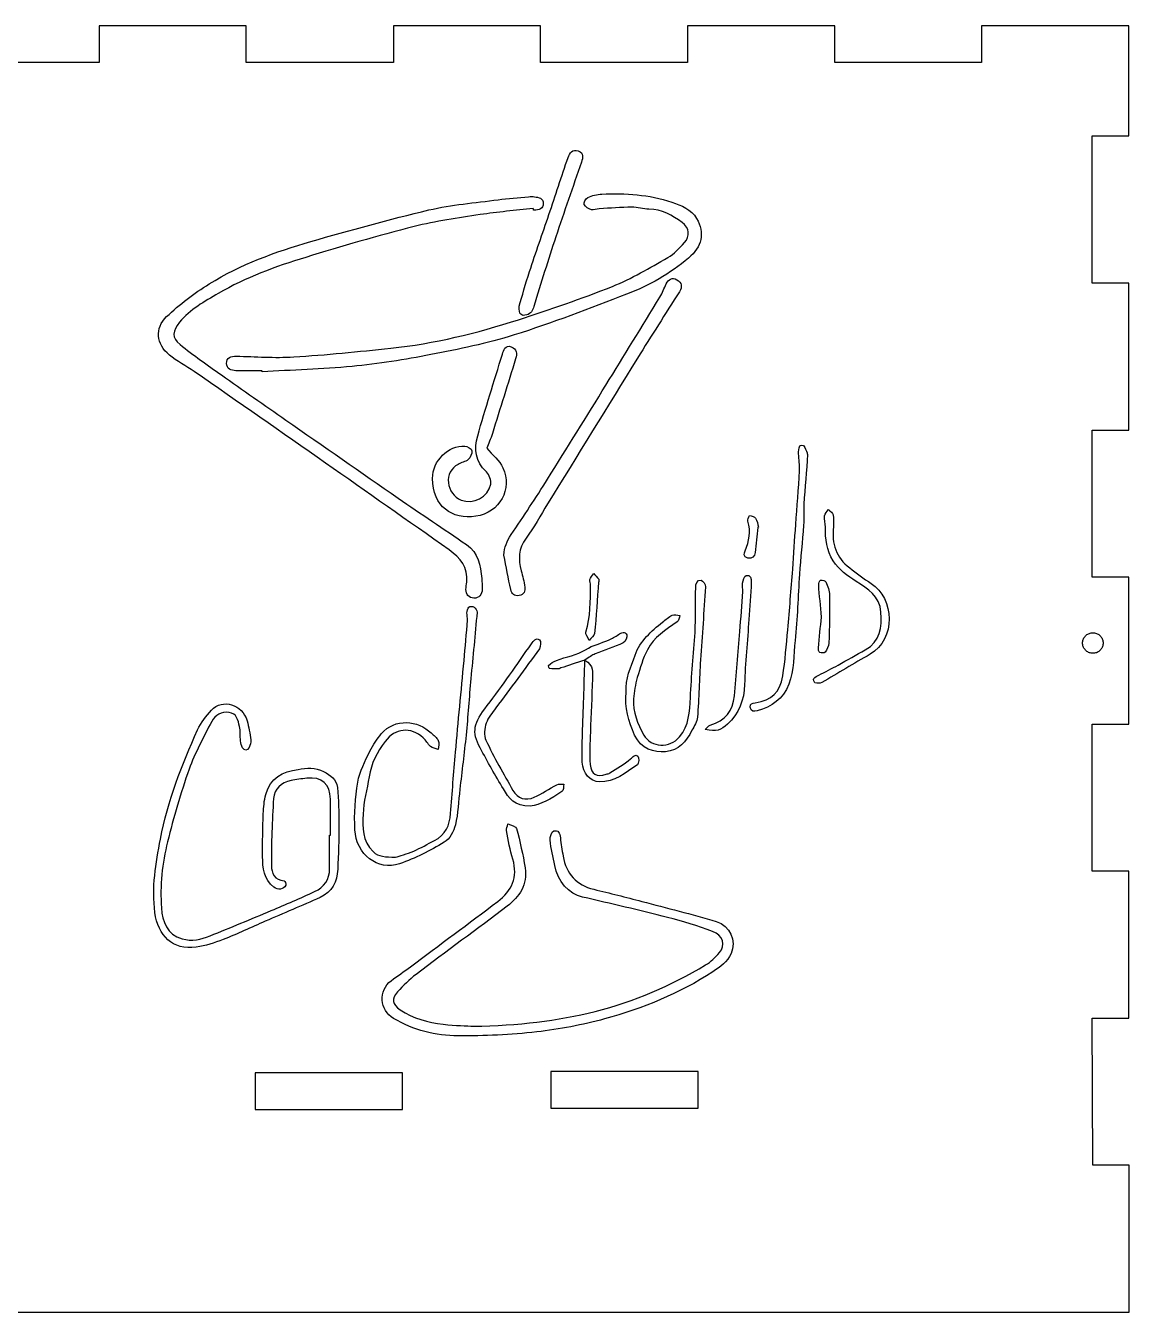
# Model space of a CAD drawing. Extents: x 296 to 898, y 544 to 846.
# Drawn here: x 446.2 to 596.3, y 671.4 to 846.4 of the extents above; entities that cross this region are included whole.
import ezdxf

# ---------------------------------------------------------------- set-up
doc = ezdxf.new("R2010")
doc.units = 0
doc.layers.get('0').update_dxf_attribs({"linetype": 'CONTINUOUS'})

msp = doc.modelspace()

# ---------------------------------------------------------------- linework, layer by layer
at = {"color": 7}
for p, q in [((476.205556, 846.372713), (456.203479, 846.372713)), ((456.203479, 846.372713), (456.203479, 841.363357)), ((476.205556, 841.363357), (476.205556, 846.372713)), ((516.209736, 846.372713), (496.207659, 846.372713)), ((496.207659, 846.372713), (496.207659, 841.363357)), ((516.209736, 841.363357), (516.209736, 846.372713)), ((556.213889, 846.372713), (536.211812, 846.372713)), ((536.211812, 846.372713), (536.211812, 841.363357)), ((556.213889, 841.363357), (556.213889, 846.372713)), ((596.182773, 846.372713), (576.180697, 846.372713)), ((576.180697, 846.372713), (576.180697, 841.363357)), ((596.182773, 831.379966), (596.182773, 846.372713)), ((456.203479, 841.363357), (436.201402, 841.363357)), ((496.207659, 841.363357), (476.205556, 841.363357)), ((536.211812, 841.363357), (516.209736, 841.363357)), ((576.180697, 841.363357), (556.213889, 841.363357)), ((591.208712, 811.37789), (591.208712, 831.379966)), ((591.208712, 831.379966), (596.182773, 831.379966)), ((596.182773, 811.37789), (591.208712, 811.37789)), ((596.182773, 791.375813), (596.182773, 811.37789)), ((591.208712, 771.373736), (591.208712, 791.375813)), ((591.208712, 791.375813), (596.182773, 791.375813)), ((596.182773, 771.373736), (591.208712, 771.373736)), ((596.182773, 751.371633), (596.182773, 771.373736)), ((591.208712, 731.369556), (591.208712, 751.371633)), ((591.208712, 751.371633), (596.182773, 751.371633)), ((596.182773, 731.369556), (591.208712, 731.369556)), ((596.182773, 711.367506), (596.182773, 731.369556)), ((591.279647, 691.400328), (591.208712, 711.367506)), ((591.208712, 711.367506), (596.182773, 711.367506)), ((497.437063, 703.958895), (477.434987, 703.958895)), ((477.434987, 703.958895), (477.434987, 698.949565)), ((497.437063, 698.949565), (497.437063, 703.958895)), ((537.625605, 704.150268), (517.623528, 704.150268)), ((517.623528, 704.150268), (517.623528, 699.140938)), ((537.625605, 699.140938), (537.625605, 704.150268)), ((477.434987, 698.949565), (497.437063, 698.949565)), ((517.623528, 699.140938), (537.625605, 699.140938)), ((596.253708, 691.400328), (591.279647, 691.400328)), ((596.253708, 671.398251), (596.253708, 691.400328)), ((301.231623, 671.384281), (591.208739, 671.398304)), ((591.208739, 671.398304), (596.253708, 671.398251))]:
    msp.add_line(p, q, dxfattribs=at)
at = {"color": 0}
for points in [[(519.959681, 828.444942), (520.162678, 829.025617), (520.54697, 829.656237), (521.346749, 829.34837)], [(517.357636, 820.692462), (518.229911, 823.275023), (519.060242, 825.872012), (519.959681, 828.444942)], [(521.76634, 827.813555), (520.606994, 824.433893), (519.414427, 821.065258), (518.292252, 817.673321)], [(521.346749, 829.34837), (522.103073, 829.057225), (521.973923, 828.418683), (521.76634, 827.813555)], [(501.042698, 821.313718), (504.111727, 822.034151), (507.293387, 822.282861), (510.429465, 822.705921)], [(510.429465, 822.705921), (511.805022, 822.891485), (513.193045, 822.985964), (514.576276, 823.112255)], [(514.576276, 823.112255), (514.846621, 823.136937), (515.129237, 823.160375), (515.391775, 823.109682)], [(515.391775, 823.109682), (515.941266, 823.003579), (516.609602, 822.98647), (516.580983, 822.164396)], [(522.141137, 822.05661), (522.04211, 822.273815), (522.355905, 822.899324), (522.627949, 823.020428)], [(522.627949, 823.020428), (523.21918, 823.283628), (523.897671, 823.436128), (524.548255, 823.466251)], [(524.548255, 823.466251), (527.768001, 823.615329), (530.955658, 823.417583), (534.045576, 822.385118)], [(484.993367, 817.02216), (490.314312, 818.555725), (495.65369, 820.048688), (501.042698, 821.313718)], [(515.229159, 821.509765), (512.814322, 821.239733), (510.388076, 821.044904), (507.987538, 820.680631)], [(515.255384, 821.276609), (515.246644, 821.354328), (515.237898, 821.432046), (515.229159, 821.509765)], [(516.580983, 822.164396), (516.5593, 821.541822), (516.085043, 821.241332), (515.255384, 821.276609)], [(523.141797, 821.337647), (522.756233, 821.451748), (522.292332, 821.724999), (522.141137, 822.05661)], [(524.204953, 821.475745), (523.845481, 821.454334), (523.454526, 821.245102), (523.141797, 821.337647)], [(528.623674, 821.685628), (527.150345, 821.678137), (525.677155, 821.563434), (524.204953, 821.475745)], [(530.953498, 821.406731), (530.178467, 821.395461), (529.399849, 821.689574), (528.623674, 821.685628)], [(535.46053, 819.610575), (534.127673, 820.556805), (532.722559, 821.432455), (530.953498, 821.406731)], [(534.045576, 822.385118), (535.377406, 821.940098), (536.679534, 821.420019), (537.429794, 820.144196)], [(499.03034, 819.057414), (494.080629, 817.797546), (489.170981, 816.365551), (484.28634, 814.8693)], [(507.987538, 820.680631), (504.987457, 820.225375), (501.96436, 819.80422), (499.03034, 819.057414)], [(514.70988, 812.927509), (515.562771, 815.525566), (516.482545, 818.101584), (517.357636, 820.692462)], [(535.785636, 816.870338), (536.567558, 817.715688), (536.480652, 818.886362), (535.46053, 819.610575)], [(537.429794, 820.144196), (538.583048, 818.183123), (538.161853, 816.291577), (536.331667, 814.763242)], [(518.292252, 817.673321), (517.252156, 814.529502), (516.272491, 811.365363), (515.30055, 808.199632)], [(471.169454, 811.253438), (475.455238, 813.90252), (480.173148, 815.632912), (484.993367, 817.02216)], [(533.5111, 814.831278), (534.377767, 815.32397), (535.094806, 816.123477), (535.785636, 816.870338)], [(484.28634, 814.8693), (480.177762, 813.610773), (476.133247, 812.131176), (472.400871, 809.95748)], [(525.978772, 810.917326), (528.593795, 811.966402), (531.050987, 813.432731), (533.5111, 814.831278)], [(536.331667, 814.763242), (533.802229, 812.650985), (530.973882, 811.019018), (527.917091, 809.848437)], [(513.303716, 808.223728), (513.707654, 809.584365), (514.16577, 811.270053), (514.70988, 812.927509)], [(533.305133, 811.255344), (533.615863, 811.876174), (534.09233, 812.227544), (534.764503, 811.827703)], [(465.36919, 806.804529), (467.123325, 808.479388), (469.103717, 809.976587), (471.169454, 811.253438)], [(513.204589, 806.391755), (517.500829, 807.786499), (521.789262, 809.236603), (525.978772, 810.917326)], [(535.098715, 810.199019), (533.192074, 807.189743), (531.272946, 804.188081), (529.397234, 801.159573)], [(532.443274, 809.466604), (532.785749, 810.029154), (533.008818, 810.663324), (533.305133, 811.255344)], [(534.764503, 811.827703), (535.419556, 811.438047), (535.519999, 810.863939), (535.098715, 810.199019)], [(472.400871, 809.95748), (470.511871, 808.85735), (468.567994, 807.813313), (467.145317, 806.04413)], [(527.917091, 809.848437), (522.856204, 807.910399), (517.79489, 805.944922), (512.633065, 804.308655)], [(525.102565, 797.497602), (527.55973, 801.480959), (530.009504, 805.468938), (532.443274, 809.466604)], [(465.745556, 801.584592), (463.969171, 803.061471), (463.716486, 805.226513), (465.36919, 806.804529)], [(514.328431, 807.041722), (513.571518, 806.840697), (513.254686, 807.090591), (513.303716, 808.223728)], [(515.30055, 808.199632), (515.129504, 807.64252), (514.934659, 807.202731), (514.328431, 807.041722)], [(467.145317, 806.04413), (466.175777, 804.838453), (466.032827, 803.967324), (467.209978, 803.006278)], [(495.839678, 802.512378), (501.775718, 803.126072), (507.544981, 804.554407), (513.204589, 806.391755)], [(512.633065, 804.308655), (508.943398, 803.139054), (505.110383, 802.378854), (501.301793, 801.639697)], [(469.127669, 799.339417), (468.016196, 800.112107), (466.779937, 800.724613), (465.745556, 801.584592)], [(467.209978, 803.006278), (469.008566, 801.537882), (470.931673, 800.219249), (472.828652, 798.874763)], [(482.654892, 801.326418), (487.057635, 801.596638), (491.450275, 802.058582), (495.839678, 802.512378)], [(501.301793, 801.639697), (497.756425, 800.951619), (494.173131, 800.386075), (490.580321, 800.034508)], [(507.670128, 790.590423), (508.72466, 794.315218), (509.883662, 798.010869), (511.039325, 801.70611)], [(511.039325, 801.70611), (511.202353, 802.227396), (511.370928, 803.03069), (512.230904, 802.701373)], [(512.230904, 802.701373), (512.979155, 802.414847), (513.049163, 801.77307), (512.822057, 801.048161)], [(473.524668, 800.443421), (473.514018, 801.266682), (474.132165, 801.439402), (474.851281, 801.424155)], [(474.794762, 799.447439), (474.134303, 799.457309), (473.534244, 799.703475), (473.524668, 800.443421)], [(474.851281, 801.424155), (477.453021, 801.368983), (480.065312, 801.167486), (482.654892, 801.326418)], [(490.580321, 800.034508), (486.518222, 799.637017), (482.4269, 799.538162), (478.348288, 799.309443)], [(512.822057, 801.048161), (511.761772, 797.66373), (510.72794, 794.270993), (509.662552, 790.888184)], [(529.397234, 801.159573), (525.309715, 794.559895), (521.246278, 787.945302), (517.172053, 781.337389)], [(486.968664, 786.895673), (481.028688, 791.05363), (475.081035, 795.200659), (469.127669, 799.339417)], [(472.828652, 798.874763), (475.739415, 796.811761), (478.670534, 794.777431), (481.597247, 792.737007)], [(478.340675, 799.442461), (477.15868, 799.442461), (475.976494, 799.429776), (474.794762, 799.447439)], [(478.348288, 799.309443), (478.34575, 799.353782), (478.343213, 799.398123), (478.340675, 799.442461)], [(517.176573, 784.715054), (519.846678, 788.958225), (522.470446, 793.230626), (525.102565, 797.497602)], [(481.597247, 792.737007), (486.682749, 789.191536), (491.76216, 785.637209), (496.862327, 782.112953)], [(501.529688, 784.801976), (501.49274, 787.162029), (503.721538, 789.349669), (505.899257, 789.207545)], [(505.899257, 789.207545), (506.257856, 789.184137), (506.842602, 788.823536), (506.878033, 788.559149)], [(508.848669, 785.678294), (507.322684, 787.085992), (507.162232, 788.796458), (507.670128, 790.590423)], [(509.662552, 790.888184), (509.438234, 790.175921), (509.120963, 789.492929), (508.898305, 788.927874)], [(551.293086, 788.160917), (551.28338, 788.521846), (551.355954, 788.894197), (551.46049, 789.240458)], [(551.46049, 789.240458), (551.479191, 789.302432), (551.958368, 789.341959), (552.015883, 789.254454)], [(552.015883, 789.254454), (552.212016, 788.956049), (552.317506, 788.597335), (552.450294, 788.258786)], [(506.878033, 788.559149), (506.92873, 788.180948), (506.665531, 787.641844), (506.360504, 787.365752)], [(508.898305, 788.927874), (509.69176, 787.986126), (510.635688, 787.231479), (511.096207, 786.25001)], [(551.430638, 785.825991), (551.474238, 786.598967), (551.314031, 787.381513), (551.293086, 788.160917)], [(552.529753, 788.073923), (552.353399, 785.817373), (552.157477, 783.5621), (552.009997, 781.303668)], [(552.450294, 788.258786), (552.470817, 788.206474), (552.453159, 788.139184), (552.453159, 788.078823)], [(552.453159, 788.078823), (552.478691, 788.07719), (552.504222, 788.075555), (552.529753, 788.073923)], [(503.807861, 775.066518), (498.197471, 779.013369), (492.588271, 782.961969), (486.968664, 786.895673)], [(504.996991, 786.712362), (504.055206, 786.160361), (503.558166, 785.309133), (503.695018, 784.217198)], [(506.360504, 787.365752), (506.002809, 787.041993), (505.432479, 786.967611), (504.996991, 786.712362)], [(511.096207, 786.25001), (512.429664, 783.40809), (510.660453, 780.1351), (507.425042, 779.646145)], [(550.909938, 778.510976), (551.083527, 780.949388), (551.293031, 783.385629), (551.430638, 785.825991)], [(507.425042, 779.646145), (504.158775, 779.152542), (501.589596, 780.975025), (501.529688, 784.801976)], [(503.695018, 784.217198), (503.829933, 783.140688), (504.38712, 782.283283), (505.42475, 781.848961)], [(505.42475, 781.848961), (506.988627, 781.194363), (509.167267, 782.309347), (509.433248, 783.997749)], [(509.433248, 783.997749), (509.516488, 784.526167), (509.242223, 785.315241), (508.848669, 785.678294)], [(512.222003, 777.151911), (513.909151, 779.649015), (515.571594, 782.164516), (517.176573, 784.715054)], [(496.862327, 782.112953), (499.943833, 779.983605), (503.064935, 777.911661), (506.157913, 775.798798)], [(517.172053, 781.337389), (516.20472, 779.768482), (515.330418, 778.130132), (514.236605, 776.654738)], [(552.009997, 781.303668), (551.947696, 780.349618), (552.038138, 779.385323), (551.970628, 778.431955)], [(554.826211, 779.707008), (554.858295, 780.010352), (555.170157, 780.284107), (555.356384, 780.571143)], [(555.356384, 780.571143), (555.58419, 780.334897), (555.959598, 780.125766), (556.009017, 779.856764)], [(544.03971, 774.964565), (544.553392, 776.278614), (544.860379, 777.576616), (544.392019, 778.979036)], [(544.392019, 778.979036), (544.321722, 779.189512), (544.546196, 779.498431), (544.634317, 779.761819)], [(544.634317, 779.761819), (544.917628, 779.651892), (545.327951, 779.620824), (545.456052, 779.414524)], [(545.456052, 779.414524), (545.677294, 779.058223), (545.723238, 778.593089), (545.842721, 778.173615)], [(554.948382, 778.191978), (554.95198, 778.697614), (554.773871, 779.212134), (554.826211, 779.707008)], [(556.009017, 779.856764), (556.111187, 779.300477), (556.039801, 778.712312), (556.039801, 778.236178)], [(511.235408, 774.364516), (511.261273, 775.422102), (511.641995, 776.293451), (512.222003, 777.151911)], [(545.739085, 778.137678), (545.631529, 776.998506), (545.544596, 775.856846), (545.407666, 774.721217)], [(545.842721, 778.173615), (545.808183, 778.161638), (545.773634, 778.149655), (545.739085, 778.137678)], [(550.493018, 772.449331), (550.647717, 774.468669), (550.766134, 776.490766), (550.909938, 778.510976)], [(551.970628, 778.431955), (551.812931, 776.205546), (551.573898, 773.984872), (551.418866, 771.758318)], [(556.00011, 773.599936), (555.069931, 775.022157), (554.936899, 776.574879), (554.948382, 778.191978)], [(556.039801, 778.236178), (555.761654, 775.905055), (556.394375, 774.027289), (558.240863, 772.649311)], [(506.157913, 775.798798), (507.784853, 774.687406), (508.047463, 772.943278), (508.217564, 771.174117)], [(514.236605, 776.654738), (513.183689, 775.234493), (513.168663, 773.798101), (513.593007, 772.222747)], [(506.172234, 770.698227), (506.367101, 772.685704), (505.316144, 774.00545), (503.807861, 775.066518)], [(512.153155, 769.677939), (511.818471, 771.233947), (511.537632, 772.801528), (511.235408, 774.364516)], [(544.388787, 773.958513), (543.715499, 774.071505), (543.916329, 774.648954), (544.03971, 774.964565)], [(545.407666, 774.721217), (545.339789, 774.158161), (544.964104, 773.861963), (544.388787, 773.958513)], [(559.134317, 770.791818), (557.939429, 771.554955), (556.805753, 772.368083), (556.00011, 773.599936)], [(513.593007, 772.222747), (513.788207, 771.49809), (513.967438, 770.762911), (514.067126, 770.020847)], [(522.914108, 771.03666), (523.003368, 771.338161), (523.254789, 771.591659), (523.436496, 771.865796)], [(523.436496, 771.865796), (523.669582, 771.609555), (523.916373, 771.363859), (524.126865, 771.090238)], [(544.179339, 771.608528), (544.785162, 771.742604), (544.884667, 771.160008), (544.861468, 770.70061)], [(549.819385, 764.227131), (550.067847, 766.965711), (550.282992, 769.707457), (550.493018, 772.449331)], [(551.418866, 771.758318), (551.209984, 768.758471), (551.159366, 765.743071), (550.828746, 762.757839)], [(558.240863, 772.649311), (559.205414, 771.929513), (560.143978, 771.165971), (561.158647, 770.5239)], [(506.067687, 769.709556), (506.070247, 770.039343), (506.139884, 770.368246), (506.172234, 770.698227)], [(508.217564, 771.174117), (508.263868, 770.692508), (508.264374, 770.206102), (508.275968, 769.721655)], [(514.067126, 770.020847), (514.138839, 769.487053), (513.989227, 769.001013), (513.326116, 768.86787)], [(522.381497, 763.905662), (522.995355, 765.989567), (523.000852, 768.121586), (523.025484, 770.255715)], [(523.025484, 770.255715), (523.028505, 770.51772), (522.846426, 770.808021), (522.914108, 771.03666)], [(524.100367, 770.736397), (523.930887, 768.393597), (523.788888, 766.048115), (523.560871, 763.711034)], [(524.135749, 770.734931), (524.123955, 770.735419), (524.112161, 770.735908), (524.100367, 770.736397)], [(524.126865, 771.090238), (524.185207, 771.014404), (524.135749, 770.855647), (524.135749, 770.734931)], [(537.213272, 763.862956), (537.322382, 765.888635), (537.25766, 767.923199), (537.311977, 769.952681)], [(537.311977, 769.952681), (537.324304, 770.41304), (537.401409, 771.041107), (538.06026, 770.945118)], [(538.627703, 770.049909), (538.439655, 766.736962), (538.168327, 763.428851), (537.962932, 760.116736)], [(538.06026, 770.945118), (538.297394, 770.910574), (538.644828, 770.351677), (538.627703, 770.049909)], [(543.726504, 769.398421), (543.75288, 769.781847), (543.594683, 770.188244), (543.66699, 770.555412)], [(543.66699, 770.555412), (543.743029, 770.941531), (543.935775, 771.554617), (544.179339, 771.608528)], [(544.861468, 770.70061), (544.776133, 769.010342), (544.657627, 767.321651), (544.541765, 765.633044)], [(554.030163, 770.299048), (554.014149, 770.520902), (554.15712, 770.924584), (554.283944, 770.94926)], [(554.417531, 765.948138), (554.276248, 767.477855), (554.132066, 768.886927), (554.030163, 770.299048)], [(554.283944, 770.94926), (554.514726, 770.994148), (554.946738, 770.884704), (555.015725, 770.721604)], [(555.015725, 770.721604), (555.254858, 770.156366), (555.508306, 769.541847), (555.514781, 768.943459)], [(562.493553, 766.628528), (562.324428, 768.840046), (560.721516, 769.778121), (559.134317, 770.791818)], [(561.158647, 770.5239), (564.339874, 768.510842), (564.577542, 762.910788), (561.011101, 760.877518)], [(507.147218, 768.518999), (506.428003, 768.555553), (506.062134, 768.994955), (506.067687, 769.709556)], [(508.275968, 769.721655), (508.29297, 769.011114), (507.828375, 768.484372), (507.147218, 768.518999)], [(513.326116, 768.86787), (512.636369, 768.72938), (512.277686, 769.098974), (512.153155, 769.677939)], [(543.305697, 763.981834), (543.453533, 765.786782), (543.602223, 767.591785), (543.726504, 769.398421)], [(555.514781, 768.943459), (555.538324, 766.765447), (555.489849, 764.585358), (555.404582, 762.408562)], [(506.296142, 765.523467), (506.322001, 765.843636), (506.19003, 766.175866), (506.210964, 766.497323)], [(506.210964, 766.497323), (506.229332, 766.779396), (506.287519, 767.125052), (506.466128, 767.307547)], [(506.466128, 767.307547), (506.587688, 767.431745), (507.010693, 767.414598), (507.183849, 767.294615)], [(507.579585, 766.591781), (507.322034, 763.584115), (507.012465, 760.580965), (506.739915, 757.57451)], [(507.183849, 767.294615), (507.387434, 767.153537), (507.599259, 766.821496), (507.579585, 766.591781)], [(560.358701, 761.491421), (562.433361, 762.643658), (562.655248, 764.514089), (562.493553, 766.628528)], [(505.80641, 760.028786), (505.975584, 761.859832), (506.148118, 763.690678), (506.296142, 765.523467)], [(529.076326, 760.752821), (529.750569, 762.735239), (531.263129, 764.008748), (532.814518, 765.25391)], [(534.773171, 765.288348), (533.250467, 764.204248), (531.608019, 763.214061), (530.735521, 761.49674)], [(532.814518, 765.25391), (533.233431, 765.590132), (533.63849, 765.976201), (534.116135, 766.194412)], [(534.116135, 766.194412), (534.400989, 766.324545), (534.814688, 766.172651), (535.170473, 766.147547)], [(535.170473, 766.147547), (535.042444, 765.854958), (534.996373, 765.447256), (534.773171, 765.288348)], [(544.541765, 765.633044), (544.339135, 762.679817), (544.029071, 759.729584), (543.955565, 756.773331)], [(553.98392, 761.738439), (554.113798, 763.175264), (554.275871, 764.609174), (554.417531, 765.948138)], [(514.976632, 762.295903), (515.278222, 762.723745), (515.587297, 763.204238), (516.089607, 762.832489)], [(522.821483, 762.777279), (522.66332, 763.15679), (522.291255, 763.599313), (522.381497, 763.905662)], [(523.560871, 763.711034), (523.528471, 763.378898), (523.078291, 763.08752), (522.821483, 762.777279)], [(525.457195, 762.817875), (525.921208, 763.031104), (526.378957, 763.273158), (526.800269, 763.559867)], [(526.800269, 763.559867), (527.223713, 763.84803), (527.714412, 764.04835), (527.933672, 763.517627)], [(527.933672, 763.517627), (528.043593, 763.251564), (527.72946, 762.556053), (527.438547, 762.422838)], [(536.579263, 754.995553), (536.725399, 757.954554), (537.053886, 760.904327), (537.213272, 763.862956)], [(542.561956, 755.221076), (542.868044, 758.135228), (543.066442, 761.060747), (543.305697, 763.981834)], [(549.136923, 757.931599), (549.475039, 760.012278), (549.628627, 762.124696), (549.819385, 764.227131)], [(508.950434, 753.895011), (511.058366, 756.61875), (512.990899, 759.478835), (514.976632, 762.295903)], [(516.059067, 761.627951), (514.122353, 758.919782), (512.119101, 756.259317), (510.148954, 753.574875)], [(516.089607, 762.832489), (516.283519, 762.688979), (516.263479, 761.913782), (516.059067, 761.627951)], [(518.373144, 760.044278), (519.69977, 760.536993), (521.184838, 760.762827), (522.340513, 761.507746)], [(522.340513, 761.507746), (523.344321, 762.15477), (524.437167, 762.34912), (525.457195, 762.817875)], [(527.438547, 762.422838), (526.206661, 761.858694), (524.903006, 761.453745), (523.64414, 760.944712)], [(530.735521, 761.49674), (530.133757, 760.312297), (529.740514, 759.008598), (529.368865, 757.724966)], [(550.828746, 762.757839), (550.609148, 760.77516), (550.709263, 758.743728), (549.966865, 756.810923)], [(554.183751, 761.134331), (554.046599, 761.203057), (553.965541, 761.535176), (553.98392, 761.738439)], [(555.404582, 762.408562), (555.387768, 761.979576), (555.133265, 761.531717), (554.890234, 761.156053)], [(556.675109, 759.412086), (557.910332, 760.091815), (559.126088, 760.806832), (560.358701, 761.491421)], [(504.653617, 747.55307), (505.022428, 751.713012), (505.42219, 755.8702), (505.80641, 760.028786)], [(517.285206, 759.372106), (517.627248, 759.625876), (517.979384, 759.898037), (518.373144, 760.044278)], [(522.252308, 760.075973), (521.0088, 759.67821), (519.991065, 759.353915), (518.974736, 759.025278)], [(521.919334, 750.018097), (522.017928, 753.275373), (522.133769, 756.532122), (522.252308, 760.075973)], [(523.64414, 760.944712), (523.209973, 760.769152), (522.829773, 760.460127), (522.21586, 760.083975)], [(522.21586, 760.083975), (523.522263, 759.360179), (523.28418, 758.405634), (523.261924, 757.560201)], [(527.856084, 755.726817), (527.684294, 757.517478), (528.51433, 759.100456), (529.076326, 760.752821)], [(537.962932, 760.116736), (537.801959, 757.520949), (537.743756, 754.918148), (537.543658, 752.325893)], [(554.890234, 761.156053), (554.811918, 761.034993), (554.378518, 761.036737), (554.183751, 761.134331)], [(561.011101, 760.877518), (558.812126, 759.62386), (556.656441, 758.29433), (554.460443, 757.035247)], [(517.442131, 758.924219), (517.369518, 758.932031), (517.243511, 759.341166), (517.285206, 759.372106)], [(518.734181, 758.903901), (518.302979, 758.892863), (517.868863, 758.878298), (517.442131, 758.924219)], [(518.974736, 759.025278), (518.889768, 758.997809), (518.815145, 758.905967), (518.734181, 758.903901)], [(529.368865, 757.724966), (529.095627, 756.781227), (528.913115, 755.788941), (528.858865, 754.808949)], [(545.409054, 754.255404), (547.681957, 754.675811), (548.765536, 755.646081), (549.136923, 757.931599)], [(553.358929, 757.603406), (553.503999, 757.806191), (553.799681, 757.907034), (554.041002, 758.034114)], [(554.041002, 758.034114), (554.91782, 758.49581), (555.807165, 758.934458), (556.675109, 759.412086)], [(506.739915, 757.57451), (506.508001, 755.016287), (506.337021, 752.452283), (506.083834, 749.896315)], [(523.261924, 757.560201), (523.198229, 755.140157), (523.066902, 752.721968), (522.989386, 750.302179)], [(543.955565, 756.773331), (543.901481, 754.598384), (543.164869, 752.843278), (541.613619, 751.371187)], [(549.966865, 756.810923), (549.184766, 754.774727), (547.64029, 753.752318), (545.678971, 753.182693)], [(553.51998, 757.007034), (553.414034, 757.032971), (553.277426, 757.489465), (553.358929, 757.603406)], [(554.460443, 757.035247), (554.214247, 756.894092), (553.818005, 756.934094), (553.51998, 757.007034)], [(471.474479, 753.283663), (472.963694, 754.895027), (475.682597, 754.096358), (476.312816, 751.817325)], [(529.006939, 749.899141), (528.17989, 751.745856), (527.57621, 753.629086), (527.856084, 755.726817)], [(528.858865, 754.808949), (528.760548, 753.033175), (529.396412, 751.408107), (530.249114, 749.896348)], [(535.096622, 749.6322), (536.434054, 751.216211), (536.484517, 753.077125), (536.579263, 754.995553)], [(539.295095, 751.248933), (541.367179, 751.780616), (542.352596, 753.227931), (542.561956, 755.221076)], [(544.716075, 753.680227), (544.629198, 754.256265), (545.056901, 754.190266), (545.409054, 754.255404)], [(469.589727, 750.606412), (470.035504, 751.584822), (470.738144, 752.486938), (471.474479, 753.283663)], [(473.858161, 752.976709), (472.843445, 753.1037), (471.953608, 752.613062), (471.503131, 751.745368)], [(475.279361, 751.080269), (475.096386, 751.894908), (474.901383, 752.846165), (473.858161, 752.976709)], [(507.995595, 748.155157), (506.804143, 750.353975), (507.134397, 751.548457), (508.950434, 753.895011)], [(510.148954, 753.574875), (509.66614, 752.917007), (509.068501, 752.275368), (508.826614, 751.528185)], [(545.678971, 753.182693), (545.256876, 753.0601), (544.807617, 753.07331), (544.716075, 753.680227)], [(471.503131, 751.745368), (470.396675, 749.614154), (469.226749, 747.485255), (468.426217, 745.233186)], [(475.424279, 749.092238), (475.356408, 749.753771), (475.423296, 750.439431), (475.279361, 751.080269)], [(476.312816, 751.817325), (476.545666, 750.975268), (476.70057, 750.105819), (476.810808, 749.238663)], [(494.561555, 750.050541), (496.415672, 752.271321), (499.570346, 751.879938), (501.343877, 750.188815)], [(500.274214, 749.513089), (498.539135, 751.048602), (496.469356, 750.867978), (495.066363, 749.02525)], [(508.826614, 751.528185), (508.592706, 750.805666), (508.477126, 749.826473), (508.783225, 749.186617)], [(537.543658, 752.325893), (537.496393, 751.713634), (537.098031, 751.112819), (536.799772, 750.538641)], [(541.613619, 751.371187), (540.739655, 750.541823), (540.143516, 750.323307), (538.612444, 750.652133)], [(538.612444, 750.652133), (538.838373, 750.857367), (539.033706, 751.181873), (539.295095, 751.248933)], [(464.544598, 735.749977), (465.548668, 740.932239), (467.412397, 745.827499), (469.589727, 750.606412)], [(475.683705, 748.158571), (475.518758, 748.422264), (475.457037, 748.772935), (475.424279, 749.092238)], [(476.810808, 749.238663), (476.852887, 748.907693), (476.725782, 748.52198), (476.577378, 748.20768)], [(495.066363, 749.02525), (493.978042, 747.595832), (493.192322, 746.008201), (492.900861, 744.204624)], [(493.023042, 747.723161), (493.417668, 748.556401), (493.96792, 749.339505), (494.561555, 750.050541)], [(501.244662, 748.350562), (500.866405, 748.673885), (500.648045, 749.182258), (500.274214, 749.513089)], [(501.343877, 750.188815), (501.691283, 749.857562), (502.125783, 749.551619), (502.313703, 749.139813)], [(502.313703, 749.139813), (502.466636, 748.804679), (502.310783, 748.328629), (502.291859, 747.915068)], [(506.083834, 749.896315), (505.839776, 747.432543), (505.524959, 744.975785), (505.241244, 742.515945)], [(508.783225, 749.186617), (509.899231, 746.853773), (511.183652, 744.598778), (512.465595, 742.349202)], [(521.878638, 746.202418), (521.824543, 747.471507), (521.880848, 748.746598), (521.919334, 750.018097)], [(522.989386, 750.302179), (522.942266, 748.831194), (522.830684, 747.348447), (522.959474, 745.88965)], [(533.180097, 747.62957), (531.66404, 747.527933), (529.903913, 747.896284), (529.006939, 749.899141)], [(530.249114, 749.896348), (531.237175, 748.144629), (533.78597, 748.079934), (535.096622, 749.6322)], [(536.799772, 750.538641), (536.023092, 749.043357), (535.016463, 747.752696), (533.180097, 747.62957)], [(476.577378, 748.20768), (476.344133, 747.713699), (475.961279, 747.714815), (475.683705, 748.158571)], [(491.353958, 743.476914), (491.603763, 744.9467), (492.371182, 746.346755), (493.023042, 747.723161)], [(502.291859, 747.915068), (501.937529, 748.054075), (501.518055, 748.116865), (501.244662, 748.350562)], [(503.983826, 739.243354), (504.204308, 742.013496), (504.40822, 744.785127), (504.653617, 747.55307)], [(511.168448, 742.557085), (510.042947, 744.381395), (509.017466, 746.269289), (507.995595, 748.155157)], [(528.456243, 746.642903), (528.791966, 746.906874), (529.094305, 747.385734), (529.449801, 747.036963)], [(483.258394, 745.225052), (484.39856, 745.381466), (485.594914, 745.580181), (486.716543, 744.934151)], [(524.204014, 743.518648), (522.984105, 743.553624), (521.941034, 744.738617), (521.878638, 746.202418)], [(522.959474, 745.88965), (523.080545, 744.51833), (523.823942, 744.157809), (525.136676, 744.566072)], [(529.377905, 745.845878), (527.779973, 744.807826), (526.285987, 743.458956), (524.204014, 743.518648)], [(525.651995, 744.737029), (526.598727, 745.355529), (527.569775, 745.945888), (528.456243, 746.642903)], [(529.449801, 747.036963), (529.646923, 746.843578), (529.591945, 745.984912), (529.377905, 745.845878)], [(468.426217, 745.233186), (467.280323, 742.009526), (466.329489, 738.70463), (465.503728, 735.382643)], [(478.84628, 741.800011), (479.419662, 744.054318), (481.17456, 744.939176), (483.258394, 745.225052)], [(484.440611, 744.023162), (483.719308, 743.941276), (482.996436, 743.843631), (482.286999, 743.693197)], [(487.646731, 741.194294), (487.62309, 743.219684), (486.449974, 744.251306), (484.440611, 744.023162)], [(486.716543, 744.934151), (487.614067, 744.417193), (488.499861, 743.862033), (488.598929, 742.756544)], [(492.900861, 744.204624), (492.626257, 742.505306), (492.153476, 740.817542), (492.081885, 739.111522)], [(525.136676, 744.566072), (525.310054, 744.619989), (525.505498, 744.641323), (525.651995, 744.737029)], [(482.286999, 743.693197), (480.970526, 743.41404), (480.014726, 742.580206), (479.92106, 741.2688)], [(488.598929, 742.756544), (488.748847, 741.083628), (488.80848, 739.397803), (488.808131, 737.71748)], [(490.975752, 737.006067), (490.865153, 739.155377), (490.993576, 741.3566), (491.353958, 743.476914)], [(505.241244, 742.515945), (505.054517, 740.896935), (505.003265, 739.245609), (504.627669, 737.67167)], [(514.822705, 740.219093), (512.656625, 740.138768), (511.890479, 741.386756), (511.168448, 742.557085)], [(512.465595, 742.349202), (513.087605, 741.257695), (514.202595, 740.900528), (515.350813, 741.430945)], [(519.124986, 742.197064), (517.670542, 741.219642), (516.129009, 740.404287), (514.822705, 740.219093)], [(515.350813, 741.430945), (516.415957, 741.922971), (517.3954, 742.597697), (518.441447, 743.135855)], [(518.441447, 743.135855), (518.702975, 743.270403), (519.075534, 743.189122), (519.397064, 743.207035)], [(519.397064, 743.207035), (519.312585, 742.86114), (519.343319, 742.343788), (519.124986, 742.197064)], [(478.521519, 739.196201), (478.554407, 740.068232), (478.632142, 740.958104), (478.84628, 741.800011)], [(479.92106, 741.2688), (479.703816, 738.227186), (479.601382, 735.171684), (479.615781, 732.12259)], [(487.650598, 736.291621), (487.650598, 737.925862), (487.665804, 739.560275), (487.646731, 741.194294)], [(478.421334, 733.391929), (478.409343, 735.326582), (478.448598, 737.26278), (478.521519, 739.196201)], [(492.081885, 739.111522), (492.007462, 737.338197), (491.94827, 735.465711), (493.448247, 734.040941)], [(501.778938, 735.531566), (503.308999, 736.299051), (503.856547, 737.644195), (503.983826, 739.243354)], [(488.808131, 737.71748), (488.807709, 735.691862), (488.739804, 733.664434), (488.634783, 731.641225)], [(497.056528, 732.392818), (494.053532, 731.37233), (491.148086, 733.656971), (490.975752, 737.006067)], [(504.627669, 737.67167), (504.419808, 736.800639), (503.852632, 735.751143), (503.127464, 735.318953)], [(511.603809, 736.891581), (511.551808, 737.173825), (511.707123, 737.494261), (511.766947, 737.797106)], [(512.439409, 732.995276), (512.054239, 734.262272), (511.844536, 735.585094), (511.603809, 736.891581)], [(511.766947, 737.797106), (512.180597, 737.603194), (512.885553, 737.48621), (512.960387, 737.202821)], [(512.960387, 737.202821), (513.428775, 735.429141), (513.811873, 733.62763), (514.116911, 731.817435)], [(517.502989, 735.60846), (517.457945, 736.017218), (517.731611, 736.752508), (518.019119, 736.845382)], [(518.019119, 736.845382), (518.603048, 737.034008), (518.854136, 736.540139), (518.903461, 735.924121)], [(463.784372, 725.762881), (463.323733, 729.143416), (463.905181, 732.449778), (464.544598, 735.749977)], [(465.503728, 735.382643), (464.773978, 732.446891), (464.449416, 729.422806), (464.669294, 726.384873)], [(487.521606, 731.749959), (487.484666, 733.26305), (487.513527, 734.777741), (487.513527, 736.291721)], [(487.513527, 736.291721), (487.559217, 736.291688), (487.604908, 736.291655), (487.650598, 736.291621)], [(503.127464, 735.318953), (501.2022, 734.171507), (499.172378, 733.111839), (497.056528, 732.392818)], [(498.973452, 734.120844), (499.93587, 734.526303), (500.842973, 735.062085), (501.778938, 735.531566)], [(518.151585, 732.154363), (517.943963, 733.308105), (517.630912, 734.447455), (517.502989, 735.60846)], [(518.903461, 735.924121), (518.970532, 735.086494), (519.137236, 734.255897), (519.279552, 733.425423)], [(479.952411, 729.211081), (478.56182, 730.283321), (478.431004, 731.831706), (478.421334, 733.391929)], [(493.448247, 734.040941), (494.212289, 733.315201), (495.113367, 733.311059), (496.491478, 733.277376)], [(496.491478, 733.277376), (497.059365, 733.46628), (498.043567, 733.729101), (498.973452, 734.120844)], [(519.279552, 733.425423), (519.692457, 731.015968), (521.067842, 729.501388), (523.461228, 728.917054)], [(479.615781, 732.12259), (479.620295, 731.166335), (480.021712, 730.112886), (481.377951, 730.076005)], [(485.501368, 728.601516), (486.782562, 729.207916), (487.558856, 730.224162), (487.521606, 731.749959)], [(488.634783, 731.641225), (488.546478, 729.940008), (487.881652, 728.524666), (486.233504, 727.792863)], [(510.384194, 727.254028), (512.317865, 728.709049), (513.187509, 730.534459), (512.439409, 732.995276)], [(514.116911, 731.817435), (514.498877, 729.550752), (513.330114, 727.889702), (511.665538, 726.615266)], [(521.912126, 727.85823), (520.038746, 728.294628), (518.542718, 729.980831), (518.151585, 732.154363)], [(481.377951, 730.076005), (481.463426, 730.073684), (481.668186, 729.595751), (481.594743, 729.456711)], [(479.607679, 726.026112), (481.583598, 726.858286), (483.564332, 727.68473), (485.501368, 728.601516)], [(481.594743, 729.456711), (481.284099, 728.868568), (480.504401, 728.785466), (479.952411, 729.211081)], [(523.461228, 728.917054), (525.645199, 728.383849), (527.828148, 727.844925), (530.002329, 727.273474)], [(464.669294, 726.384873), (464.806796, 724.485057), (465.400124, 722.790903), (467.491798, 722.179005)], [(486.233504, 727.792863), (483.760187, 726.694659), (481.265769, 725.644053), (478.783729, 724.565383)], [(498.530784, 718.380895), (502.485998, 721.33316), (506.440441, 724.286515), (510.384194, 727.254028)], [(511.665538, 726.615266), (507.573616, 723.482404), (503.397848, 720.459241), (499.290667, 717.34598)], [(533.49186, 725.087804), (529.646845, 726.069779), (525.777537, 726.957791), (521.912126, 727.85823)], [(530.002329, 727.273474), (533.378607, 726.38605), (536.765479, 725.531077), (540.11161, 724.539929)], [(469.413009, 721.048873), (466.15365, 720.605966), (464.213614, 722.612772), (463.784372, 725.762881)], [(471.272493, 722.5791), (474.059153, 723.707755), (476.836811, 724.859143), (479.607679, 726.026112)], [(478.783729, 724.565383), (476.874076, 723.735475), (474.991634, 722.83749), (473.05472, 722.077801)], [(539.609212, 723.191464), (537.608902, 723.930441), (535.558674, 724.559986), (533.49186, 725.087804)], [(540.11161, 724.539929), (541.977311, 723.987301), (542.873929, 721.927356), (542.113241, 720.167724)], [(540.530562, 720.299012), (541.406869, 721.303531), (541.027008, 722.667677), (539.609212, 723.191464)], [(467.491798, 722.179005), (468.793595, 721.798178), (470.060439, 722.088207), (471.272493, 722.5791)], [(473.05472, 722.077801), (471.883936, 721.618614), (470.652419, 721.217298), (469.413009, 721.048873)], [(538.655056, 718.626613), (539.363426, 719.04822), (539.982721, 719.671001), (540.530562, 720.299012)], [(542.113241, 720.167724), (541.630621, 719.051318), (540.625669, 718.338816), (539.641795, 717.695779)], [(495.90153, 716.482989), (496.765377, 717.132345), (497.664689, 717.734426), (498.530784, 718.380895)], [(523.657538, 712.314313), (528.992308, 713.640745), (533.952663, 715.827813), (538.655056, 718.626613)], [(539.641795, 717.695779), (535.09801, 714.726011), (530.1138, 712.703092), (524.91128, 711.284152)], [(496.236553, 711.346931), (494.334599, 712.478362), (494.143213, 715.161277), (495.90153, 716.482989)], [(499.290667, 717.34598), (498.370905, 716.648782), (497.546155, 715.806902), (496.7642, 714.952451)], [(496.7642, 714.952451), (495.900792, 714.009001), (496.073431, 713.273577), (497.137747, 712.537121)], [(497.137747, 712.537121), (498.903499, 711.315291), (500.918179, 710.814759), (502.992328, 710.563487)], [(507.074572, 710.288673), (513.218327, 710.377605), (518.472226, 711.025029), (523.657538, 712.314313)], [(505.011594, 708.979654), (501.939856, 709.014292), (498.943156, 709.736822), (496.236553, 711.346931)], [(502.992328, 710.563487), (504.610311, 710.367466), (506.248756, 710.340435), (507.074572, 710.288673)], [(524.91128, 711.284152), (521.899727, 710.462783), (518.794917, 709.871509), (515.693165, 709.522154)], [(515.693165, 709.522154), (512.155032, 709.123658), (508.5717, 708.939508), (505.011594, 708.979654)]]:
    msp.add_open_spline(points, degree=3, dxfattribs=at)
at = {"color": 7}
for points in [[(589.99595, 762.891411), (590.051284, 763.042594), (590.133004, 763.184098), (590.23635, 763.307584)], [(590.23635, 763.307584), (590.341178, 763.432862), (590.468202, 763.539597), (590.60973, 763.621268)], [(590.60973, 763.621268), (590.751286, 763.702935), (590.907259, 763.759545), (591.068248, 763.787644)], [(591.068248, 763.787644), (591.2269, 763.81534), (591.390282, 763.81534), (591.549048, 763.787644)], [(591.549048, 763.787644), (591.710094, 763.759548), (591.866324, 763.702935), (592.007509, 763.621265)], [(592.007509, 763.621265), (592.148723, 763.539597), (592.274921, 763.432862), (592.380917, 763.307584)], [(592.380917, 763.307584), (592.485403, 763.184098), (592.570371, 763.042594), (592.621318, 762.891411)], [(589.91084, 762.411351), (589.91084, 762.574693), (589.939647, 762.738037), (589.99595, 762.891411)], [(589.99595, 761.931297), (589.939789, 762.084671), (589.91084, 762.248013), (589.91084, 762.411351)], [(590.23635, 761.515119), (590.133004, 761.638605), (590.051284, 761.780114), (589.99595, 761.931297)], [(590.60973, 761.201441), (590.468202, 761.283109), (590.341178, 761.389843), (590.23635, 761.515119)], [(591.068248, 761.035065), (590.907259, 761.06316), (590.751286, 761.119773), (590.60973, 761.201441)], [(592.007509, 761.201441), (591.866324, 761.119773), (591.710094, 761.063163), (591.549048, 761.035065)], [(592.380917, 761.515119), (592.274921, 761.389843), (592.148723, 761.283109), (592.007509, 761.201441)], [(592.621318, 761.931297), (592.570371, 761.780114), (592.485403, 761.638605), (592.380917, 761.515119)], [(592.621318, 762.891411), (592.673033, 762.738037), (592.689702, 762.574693), (592.706371, 762.411351)], [(592.706371, 762.411351), (592.689845, 762.248016), (592.673204, 762.084671), (592.621318, 761.931297)], [(591.549048, 761.035065), (591.390282, 761.007368), (591.2269, 761.007368), (591.068248, 761.035065)]]:
    msp.add_open_spline(points, degree=3, dxfattribs=at)

doc.saveas('drawing.dxf')
